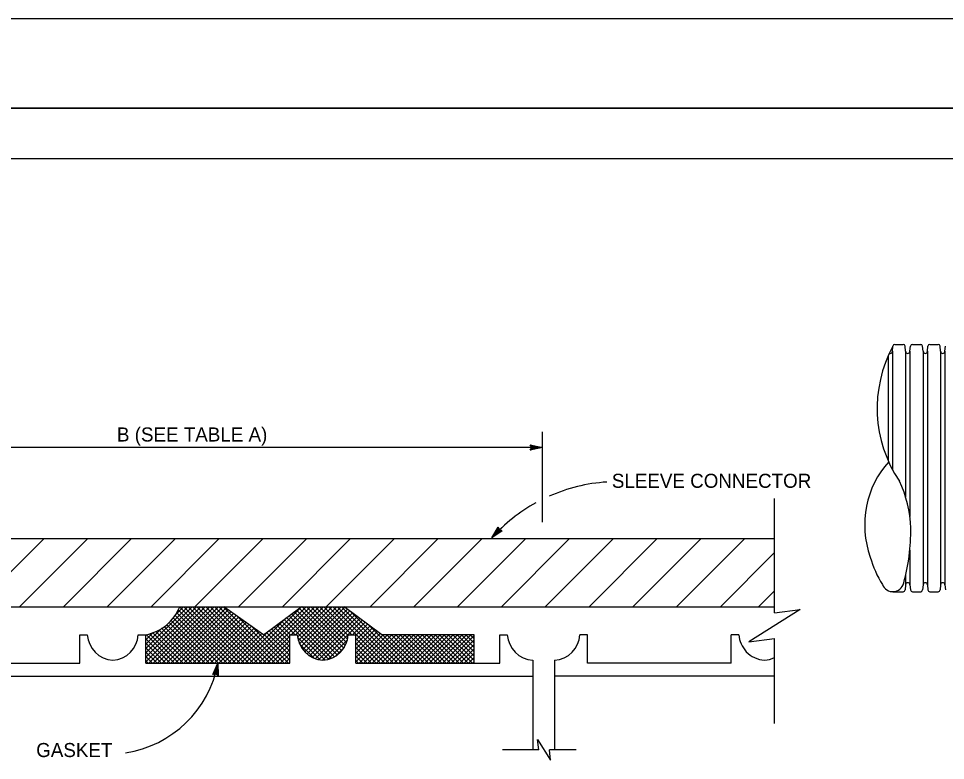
# Model space of a CAD drawing. Extents: x -894 to 866, y -476 to 714.
# Drawn here: x -479.3 to -17.7, y 344.2 to 713.6 of the extents above; entities that cross this region are included whole.
import ezdxf

# ---------------------------------------------------------------- set-up
doc = ezdxf.new("R2010")
doc.units = 0
for name, color, linetype in [('10 Sheet Format', 7, 'Continuous'), ('56 Stage 3 Anno', 7, 'Continuous'), ('57 Undefined', 7, 'Continuous'), ('60 Nongeo Data', 7, 'Continuous')]:
    doc.layers.add(name, color=color, linetype=linetype)

msp = doc.modelspace()

# ---------------------------------------------------------------- linework, layer by layer
at = {"layer": '10 Sheet Format'}
for p, q in [((-863.43, 668.96), (836.58, 668.96)), ((-813.45, 643.96), (811.55, 643.96))]:
    msp.add_line(p, q, dxfattribs=at)
for points in [[(-894.04, 713.56), (865.96, 713.56), (865.96, -476.44), (-894.04, -476.44)], [(-863.43, -431.04), (836.58, -431.04), (836.58, 668.96), (-863.43, 668.96)]]:
    msp.add_lwpolyline(points, close=True, dxfattribs=at)
at = {"layer": '56 Stage 3 Anno'}
for p, q in [((-218.38, 462.75), (-218.38, 507.74)), ((-218.38, 500.02), (-551.4, 500.02)), ((-224.46, 501.38), (-224.46, 501.38)), ((-224.46, 498.68), (-224.46, 498.68)), ((-218.38, 500.02), (-218.38, 500.02)), ((-102.8, 417.69), (-102.8, 474.62)), ((-240.42, 460.38), (-240.42, 460.38)), ((-238.43, 458.54), (-238.43, 458.54)), ((-243.56, 455.02), (-243.56, 455.02)), ((-448.88, 406.78), (-445.09, 406.78)), ((-419.69, 406.78), (-415.9, 406.78)), ((-415.9, 392.62), (-415.9, 406.78)), ((-344.28, 392.62), (-344.28, 406.78)), ((-344.28, 406.78), (-340.49, 406.78)), ((-315.09, 406.78), (-311.3, 406.78)), ((-311.3, 392.62), (-311.3, 406.78)), ((-239.69, 406.78), (-235.89, 406.78)), ((-120.52, 406.78), (-124.32, 406.78)), ((-102.8, 362.52), (-102.8, 404.89)), ((-380.09, 392.62), (-380.09, 392.62)), ((-382.5, 386.88), (-382.5, 386.88)), ((-379.84, 386.4), (-379.84, 386.4)), ((-220.16, 349.46), (-238.22, 349.46)), ((-201.61, 349.46), (-214.96, 349.46))]:
    msp.add_line(p, q, dxfattribs=at)
for points in [[(-224.46, 501.38), (-218.38, 500.02), (-224.46, 498.68), (-224.24, 499.04), (-219.79, 500.02), (-224.24, 501.02), (-224.03, 500.66), (-221.18, 500.03), (-224.03, 499.4), (-223.81, 499.75), (-222.58, 500.03), (-223.81, 500.3), (-223.65, 500.02), (-224.46, 498.68), (-223.65, 500.02)], [(-238.43, 458.54), (-243.56, 455.02), (-240.42, 460.38), (-240.3, 459.98), (-242.61, 456.05), (-238.84, 458.63), (-239.25, 458.72), (-241.66, 457.06), (-240.18, 459.58), (-240.07, 459.18), (-240.7, 458.09), (-239.66, 458.81), (-239.98, 458.87), (-240.42, 460.38), (-239.98, 458.87)], [(-382.5, 386.88), (-380.09, 392.62), (-379.84, 386.4), (-380.16, 386.68), (-380.34, 391.23), (-382.11, 387.03), (-381.72, 387.18), (-380.59, 389.87), (-380.47, 386.96), (-380.79, 387.23), (-380.84, 388.49), (-381.33, 387.33), (-381.03, 387.44), (-379.84, 386.4), (-381.03, 387.44)]]:
    msp.add_lwpolyline(points, close=True, dxfattribs=at)
for points in [[(-102.8, 417.69), (-90, 419.29), (-115.6, 403.29), (-102.8, 404.89)], [(-220.16, 349.46), (-220.81, 354.66), (-214.31, 344.26), (-214.96, 349.46)]]:
    msp.add_lwpolyline(points, dxfattribs=at)
for centre, radius, start, end in [((-180.9, 398.76), 84.21, 93.6889, 113.9462), ((-180.9, 398.76), 84.21, 118.9055, 138.0854), ((-434.22, 402.4), 55.01, 278.4464, 349.758)]:
    msp.add_arc(centre, radius, start, end, dxfattribs=at)
at = {"layer": '57 Undefined'}
for p, q in [((-551.4, 454.71), (-102.8, 454.71)), ((-551.4, 420.73), (-102.8, 420.73)), ((-448.88, 392.62), (-448.88, 406.78)), ((-239.69, 392.62), (-239.69, 406.78)), ((-195.93, 406.78), (-199.72, 406.78)), ((-195.93, 392.62), (-195.93, 406.78)), ((-124.32, 392.62), (-124.32, 406.78)), ((-223.19, 394.09), (-223.19, 386.14)), ((-212.42, 394.09), (-212.42, 386.14)), ((-223.19, 386.14), (-223.19, 349.46)), ((-212.42, 386.14), (-212.42, 349.46))]:
    msp.add_line(p, q, dxfattribs=at)
for centre, major_axis, start_param, end_param in [((-222.36, 407.56), (-13.55, 0), 0.05744, 1.50957), ((-213.25, 407.56), (13.55, 0), 4.773615, 6.225745)]:
    msp.add_ellipse(centre, major_axis=major_axis, ratio=0.996016, start_param=start_param, end_param=end_param, dxfattribs=at)
at = {"layer": '60 Nongeo Data'}
for p, q in [((-44.08, 547.89), (-43.8, 550.44)), ((-44.08, 547.89), (-43.8, 550.44)), ((-42.86, 551.31), (-38.71, 551.31)), ((-42.86, 551.31), (-38.71, 551.31)), ((-37.48, 547.89), (-37.76, 550.44)), ((-37.48, 547.89), (-37.76, 550.44)), ((-35.36, 547.89), (-35.09, 550.44)), ((-35.36, 547.89), (-35.09, 550.44)), ((-34.14, 551.31), (-29.99, 551.31)), ((-28.76, 547.89), (-29.04, 550.44)), ((-26.65, 547.89), (-26.37, 550.44)), ((-25.42, 551.31), (-21.27, 551.31)), ((-20.05, 547.89), (-20.33, 550.44)), ((-17.93, 547.89), (-17.65, 550.44)), ((-46.2, 545.55), (-46.2, 493.41)), ((-44.08, 547.89), (-44.08, 489.03)), ((-37.48, 547.89), (-37.48, 475.36)), ((-35.36, 547.89), (-35.36, 465.67)), ((-28.76, 547.89), (-28.76, 431.62)), ((-26.65, 547.89), (-26.65, 431.62)), ((-20.05, 547.89), (-20.05, 431.62)), ((-17.93, 547.89), (-17.93, 431.62)), ((-500.63, 420.73), (-466.65, 454.71)), ((-478.81, 420.73), (-444.83, 454.71)), ((-456.99, 420.73), (-423.02, 454.71)), ((-435.18, 420.73), (-401.2, 454.71)), ((-413.36, 420.73), (-379.38, 454.71)), ((-391.54, 420.73), (-357.56, 454.71)), ((-369.72, 420.73), (-335.75, 454.71)), ((-347.91, 420.73), (-313.93, 454.71)), ((-326.09, 420.73), (-292.11, 454.71)), ((-304.27, 420.73), (-270.3, 454.71)), ((-282.45, 420.73), (-248.48, 454.71)), ((-260.64, 420.73), (-226.66, 454.71)), ((-238.82, 420.73), (-204.84, 454.71)), ((-217, 420.73), (-183.03, 454.71)), ((-195.19, 420.73), (-161.21, 454.71)), ((-173.37, 420.73), (-139.39, 454.71)), ((-151.55, 420.73), (-117.57, 454.71)), ((-35.36, 448.9), (-35.36, 431.62)), ((-129.73, 420.73), (-102.8, 447.66)), ((-37.48, 436.24), (-37.48, 431.62)), ((-37.48, 431.62), (-37.76, 429.06)), ((-37.48, 431.62), (-37.76, 429.06)), ((-35.36, 431.62), (-35.09, 429.06)), ((-35.36, 431.62), (-35.09, 429.06)), ((-28.76, 431.62), (-29.04, 429.06)), ((-26.65, 431.62), (-26.37, 429.06)), ((-20.05, 431.62), (-20.33, 429.06)), ((-17.93, 431.62), (-17.65, 429.06)), ((-110.73, 420.73), (-102.8, 428.66)), ((-43.91, 428.2), (-38.71, 428.2)), ((-41.71, 428.2), (-38.71, 428.2)), ((-34.14, 428.2), (-29.99, 428.2)), ((-25.42, 428.2), (-21.27, 428.2)), ((-415.9, 399.88), (-395.05, 420.73)), ((-415.9, 397.7), (-392.86, 420.73)), ((-415.9, 395.52), (-390.68, 420.73)), ((-415.9, 393.33), (-388.5, 420.73)), ((-414.43, 392.62), (-386.32, 420.73)), ((-412.25, 392.62), (-384.14, 420.73)), ((-410.06, 392.62), (-381.96, 420.73)), ((-407.88, 392.62), (-379.77, 420.73)), ((-405.7, 392.62), (-377.59, 420.73)), ((-401.06, 416.9), (-397.23, 420.73)), ((-399.12, 420.64), (-371.1, 392.62)), ((-397.03, 420.73), (-368.92, 392.62)), ((-394.85, 420.73), (-366.74, 392.62)), ((-392.67, 420.73), (-364.56, 392.62)), ((-390.49, 420.73), (-362.38, 392.62)), ((-388.31, 420.73), (-360.2, 392.62)), ((-386.12, 420.73), (-358.01, 392.62)), ((-383.94, 420.73), (-355.83, 392.62)), ((-381.76, 420.73), (-353.65, 392.62)), ((-379.58, 420.73), (-351.47, 392.62)), ((-377.4, 420.73), (-349.29, 392.62)), ((-357.39, 406.78), (-377.15, 420.73)), ((-366.43, 392.62), (-338.29, 420.76)), ((-364.25, 392.62), (-336.14, 420.73)), ((-362.07, 392.62), (-333.96, 420.73)), ((-359.88, 392.62), (-331.78, 420.73)), ((-357.39, 406.78), (-338.56, 420.73)), ((-343.54, 406.78), (-329.59, 420.73)), ((-341.36, 406.78), (-327.41, 420.73)), ((-340.37, 405.59), (-325.23, 420.73)), ((-339.97, 403.81), (-323.05, 420.73)), ((-339.39, 402.21), (-320.87, 420.73)), ((-338.66, 400.75), (-318.68, 420.73)), ((-338.16, 420.76), (-317.4, 400.01)), ((-337.78, 399.45), (-316.8, 420.43)), ((-335.94, 420.73), (-316.59, 401.37)), ((-333.76, 420.73), (-315.91, 402.88)), ((-331.58, 420.73), (-315.42, 404.57)), ((-329.4, 420.73), (-315.12, 406.45)), ((-327.22, 420.73), (-313.27, 406.78)), ((-325.03, 420.73), (-296.93, 392.62)), ((-322.85, 420.73), (-294.74, 392.62)), ((-320.67, 420.73), (-292.56, 392.62)), ((-318.49, 420.73), (-290.38, 392.62)), ((-298.36, 406.78), (-317.2, 420.73)), ((-403.52, 392.62), (-376.13, 420.01)), ((-401.39, 416.36), (-377.65, 392.62)), ((-401.34, 392.62), (-374.85, 419.11)), ((-400.55, 417.71), (-375.47, 392.62)), ((-399.79, 419.13), (-373.29, 392.62)), ((-399.16, 392.62), (-373.57, 418.2)), ((-396.97, 392.62), (-372.29, 417.3)), ((-394.79, 392.62), (-371.01, 416.4)), ((-370.57, 416.09), (-347.11, 392.62)), ((-344.56, 416.25), (-323.42, 395.11)), ((-343.32, 417.2), (-321.95, 395.82)), ((-342.07, 418.13), (-320.61, 396.67)), ((-340.82, 419.06), (-319.42, 397.66)), ((-339.56, 419.98), (-318.35, 398.77)), ((-336.78, 398.27), (-315.54, 419.51)), ((-335.65, 397.22), (-314.29, 418.58)), ((-334.4, 396.29), (-313.04, 417.65)), ((-333.02, 395.48), (-311.78, 416.72)), ((-331.48, 394.85), (-310.53, 415.79)), ((-313.77, 418.2), (-288.2, 392.62)), ((-405.53, 411.77), (-386.38, 392.62)), ((-404.39, 412.81), (-384.19, 392.62)), ((-403.31, 413.92), (-382.01, 392.62)), ((-402.32, 415.11), (-379.83, 392.62)), ((-392.61, 392.62), (-369.73, 415.5)), ((-390.43, 392.62), (-368.46, 414.59)), ((-388.25, 392.62), (-367.18, 413.69)), ((-386.07, 392.62), (-365.9, 412.79)), ((-383.88, 392.62), (-364.62, 411.89)), ((-381.7, 392.62), (-363.34, 410.98)), ((-368.61, 392.62), (-346.05, 415.18)), ((-350.84, 411.63), (-344.28, 405.07)), ((-349.59, 412.56), (-343.82, 406.78)), ((-348.34, 413.49), (-341.63, 406.78)), ((-347.08, 414.42), (-326.86, 394.19)), ((-345.83, 415.34), (-325.04, 394.55)), ((-329.77, 394.37), (-309.28, 414.87)), ((-327.87, 394.09), (-308.02, 413.94)), ((-312.99, 406.78), (-306.77, 413.01)), ((-311.3, 406.3), (-305.52, 412.08)), ((-311.3, 404.12), (-304.26, 411.15)), ((-305.37, 411.97), (-286.02, 392.62)), ((-415.9, 402.06), (-408, 409.95)), ((-415.9, 404.24), (-412.34, 407.8)), ((-415.9, 406.42), (-415.44, 406.88)), ((-415.83, 406.8), (-401.65, 392.62)), ((-414.08, 407.23), (-399.47, 392.62)), ((-412.43, 407.76), (-397.28, 392.62)), ((-410.88, 408.4), (-395.1, 392.62)), ((-409.42, 409.12), (-392.92, 392.62)), ((-408.05, 409.93), (-390.74, 392.62)), ((-406.75, 410.81), (-388.56, 392.62)), ((-379.52, 392.62), (-362.06, 410.08)), ((-377.34, 392.62), (-360.78, 409.18)), ((-375.16, 392.62), (-359.5, 408.27)), ((-372.98, 392.62), (-358.22, 407.37)), ((-370.79, 392.62), (-354.46, 408.95)), ((-363.16, 410.86), (-344.92, 392.62)), ((-357.11, 406.99), (-344.28, 394.16)), ((-355.86, 407.92), (-344.28, 396.34)), ((-354.6, 408.85), (-344.28, 398.53)), ((-353.35, 409.77), (-344.28, 400.71)), ((-352.1, 410.7), (-344.28, 402.89)), ((-311.3, 401.94), (-303.01, 410.22)), ((-311.3, 399.75), (-301.76, 409.3)), ((-311.3, 397.57), (-300.5, 408.37)), ((-311.3, 395.39), (-299.25, 407.44)), ((-311.3, 393.21), (-297.72, 406.78)), ((-309.7, 392.62), (-295.54, 406.78)), ((-307.52, 392.62), (-293.36, 406.78)), ((-305.34, 392.62), (-291.18, 406.78)), ((-303.16, 392.62), (-289, 406.78)), ((-300.98, 392.62), (-286.81, 406.78)), ((-298.8, 392.62), (-284.63, 406.78)), ((-252.37, 406.78), (-298.36, 406.78)), ((-298, 406.78), (-283.83, 392.62)), ((-296.61, 392.62), (-282.45, 406.78)), ((-295.82, 406.78), (-281.65, 392.62)), ((-294.43, 392.62), (-280.27, 406.78)), ((-293.64, 406.78), (-279.47, 392.62)), ((-292.25, 392.62), (-278.09, 406.78)), ((-291.45, 406.78), (-277.29, 392.62)), ((-290.07, 392.62), (-275.91, 406.78)), ((-289.27, 406.78), (-275.11, 392.62)), ((-287.89, 392.62), (-273.72, 406.78)), ((-287.09, 406.78), (-272.93, 392.62)), ((-285.71, 392.62), (-271.54, 406.78)), ((-284.91, 406.78), (-270.74, 392.62)), ((-283.52, 392.62), (-269.36, 406.78)), ((-282.73, 406.78), (-268.56, 392.62)), ((-281.34, 392.62), (-267.18, 406.78)), ((-280.55, 406.78), (-266.38, 392.62)), ((-279.16, 392.62), (-265, 406.78)), ((-278.36, 406.78), (-264.2, 392.62)), ((-276.98, 392.62), (-262.81, 406.78)), ((-276.18, 406.78), (-262.02, 392.62)), ((-274.8, 392.62), (-260.63, 406.78)), ((-274, 406.78), (-259.84, 392.62)), ((-272.62, 392.62), (-258.45, 406.78)), ((-271.82, 406.78), (-257.65, 392.62)), ((-270.43, 392.62), (-256.27, 406.78)), ((-269.64, 406.78), (-255.47, 392.62)), ((-268.25, 392.62), (-254.09, 406.78)), ((-267.45, 406.78), (-253.29, 392.62)), ((-266.07, 392.62), (-252.37, 406.32)), ((-265.27, 406.78), (-252.37, 393.88)), ((-263.09, 406.78), (-252.37, 396.06)), ((-260.91, 406.78), (-252.37, 398.24)), ((-258.73, 406.78), (-252.37, 400.43)), ((-256.55, 406.78), (-252.37, 402.61)), ((-254.36, 406.78), (-252.37, 404.79)), ((-252.37, 392.62), (-252.37, 406.78)), ((-415.9, 404.69), (-403.83, 392.62)), ((-415.9, 402.5), (-406.01, 392.62)), ((-357.7, 392.62), (-344.28, 406.04)), ((-355.52, 392.62), (-344.28, 403.86)), ((-353.34, 392.62), (-344.28, 401.68)), ((-340.36, 405.51), (-329.09, 394.24)), ((-339.5, 402.46), (-332.12, 395.09)), ((-325.31, 394.47), (-315.48, 404.3)), ((-311.3, 404.81), (-299.11, 392.62)), ((-311.3, 402.63), (-301.29, 392.62)), ((-263.89, 392.62), (-252.37, 404.14)), ((-261.71, 392.62), (-252.37, 401.96)), ((-415.9, 400.32), (-408.19, 392.62)), ((-415.9, 398.14), (-410.38, 392.62)), ((-351.16, 392.62), (-344.28, 399.49)), ((-348.98, 392.62), (-344.28, 397.31)), ((-321.54, 396.05), (-317.04, 400.56)), ((-311.3, 400.45), (-303.47, 392.62)), ((-311.3, 398.27), (-305.65, 392.62)), ((-259.53, 392.62), (-252.37, 399.78)), ((-257.34, 392.62), (-252.37, 397.59)), ((-520.49, 392.62), (-448.88, 392.62)), ((-520.49, 392.62), (-448.88, 392.62)), ((-415.9, 395.96), (-412.56, 392.62)), ((-415.9, 393.78), (-414.74, 392.62)), ((-415.9, 392.62), (-344.28, 392.62)), ((-415.9, 392.62), (-344.28, 392.62)), ((-346.79, 392.62), (-344.28, 395.13)), ((-344.61, 392.62), (-344.28, 392.95)), ((-311.3, 396.08), (-307.83, 392.62)), ((-311.3, 393.9), (-310.02, 392.62)), ((-311.3, 392.62), (-239.69, 392.62)), ((-311.3, 392.62), (-239.69, 392.62)), ((-255.16, 392.62), (-252.37, 395.41)), ((-252.98, 392.62), (-252.37, 393.23)), ((-124.32, 392.62), (-195.93, 392.62)), ((-124.32, 392.62), (-195.93, 392.62)), ((-538.38, 386.14), (-223.19, 386.14)), ((-102.8, 386.14), (-212.42, 386.14))]:
    msp.add_line(p, q, dxfattribs=at)
msp.add_arc((-420.24, 429.13), 22.77, 281.0103, 338.3382, dxfattribs=at)
for centre, major_axis, ratio, start_param, end_param in [((16.21, 519.48), (-67.89, 0), 0.975767, 5.79635, 6.861835), ((-42.83, 550.34), (-0.975, 0), 0.996016, 4.735407, 6.17345), ((-42.83, 550.34), (-0.975, 0), 0.996016, 4.735407, 6.17345), ((-38.73, 550.34), (-0.975, 0), 0.996016, 3.251328, 4.689371), ((-38.73, 550.34), (-0.975, 0), 0.996016, 3.251328, 4.689371), ((-34.12, 550.34), (-0.975, 0), 0.996016, 4.735407, 6.17345), ((-34.12, 550.34), (-0.975, 0), 0.996016, 4.735407, 6.17345), ((-30.01, 550.34), (-0.975, 0), 0.996016, 3.251328, 4.689371), ((-25.4, 550.34), (-0.975, 0), 0.996016, 4.735407, 6.17345), ((-21.3, 550.34), (-0.975, 0), 0.996016, 3.251328, 4.689371), ((-45.07, 547.95), (-1.13, 0), 0.996016, 1.112829, 1.50957), ((-45.07, 547.95), (-1.13, 0), 0.996016, 1.172438, 1.50957), ((-45.21, 547.95), (1.13, 0), 0.996016, 4.773615, 6.225745), ((-45.21, 547.95), (1.13, 0), 0.996016, 4.773615, 6.225745), ((-36.35, 547.95), (-1.13, 0), 0.996016, 0.05744, 1.50957), ((-36.35, 547.95), (-1.13, 0), 0.996016, 0.05744, 1.50957), ((-36.49, 547.95), (1.13, 0), 0.996016, 4.773615, 6.225745), ((-36.49, 547.95), (1.13, 0), 0.996016, 4.773615, 6.225745), ((-27.64, 547.95), (-1.13, 0), 0.996016, 0.05744, 1.50957), ((-27.78, 547.95), (1.13, 0), 0.996016, 4.773615, 6.225745), ((-18.92, 547.95), (-1.13, 0), 0.996016, 0.05744, 1.50957), ((-19.06, 547.95), (1.13, 0), 0.996016, 4.773615, 6.225745), ((-19.95, 461.55), (0, 42.85), 0.88539, 0.753982, 1.956425), ((-83.24, 458.3), (0, 52.82), 0.91536, 4.74081, 5.204278), ((-118.25, 458.7), (0, 91.05), 0.91536, 4.420898, 4.724525), ((-7.68, 461.93), (0, -54.38), 0.91536, 5.020733, 5.300858), ((-43.9, 434.49), (0, -6.29), 0.91536, 5.163399, 7.537833), ((-36.35, 431.56), (-1.13, 0), 0.996016, 4.773615, 6.225745), ((-36.35, 431.56), (-1.13, 0), 0.996016, 4.773615, 6.225745), ((-36.49, 431.56), (1.13, 0), 0.996016, 0.05744, 1.50957), ((-36.49, 431.56), (1.13, 0), 0.996016, 0.05744, 1.50957), ((-27.64, 431.56), (-1.13, 0), 0.996016, 4.773615, 6.225745), ((-27.78, 431.56), (1.13, 0), 0.996016, 0.05744, 1.50957), ((-18.92, 431.56), (-1.13, 0), 0.996016, 4.773615, 6.225745), ((-19.06, 431.56), (1.13, 0), 0.996016, 0.05744, 1.50957), ((-38.73, 429.17), (0.975, 0), 0.996016, 4.735407, 6.17345), ((-38.73, 429.17), (0.975, 0), 0.996016, 4.735407, 6.17345), ((-34.12, 429.17), (0.975, 0), 0.996016, 3.251328, 4.689371), ((-34.12, 429.17), (0.975, 0), 0.996016, 3.251328, 4.689371), ((-30.01, 429.17), (0.975, 0), 0.996016, 4.735407, 6.17345), ((-25.4, 429.17), (0.975, 0), 0.996016, 3.251328, 4.689371), ((-21.3, 429.17), (0.975, 0), 0.996016, 4.735407, 6.17345), ((-431.56, 407.56), (-13.55, 0), 0.996016, 0.05744, 1.50957), ((-431.56, 407.56), (-13.55, 0), 0.996016, 0.05744, 1.50957), ((-433.22, 407.56), (13.55, 0), 0.996016, 4.773615, 6.225745), ((-326.96, 407.56), (-13.55, 0), 0.996016, 0.05744, 1.50957), ((-328.62, 407.56), (13.55, 0), 0.996016, 4.773615, 6.225745), ((-106.99, 407.56), (-13.55, 0), 0.996016, 0.05744, 0.754141), ((-106.99, 407.56), (-13.55, 0), 0.996016, 0.754141, 1.50957), ((-108.65, 407.56), (13.55, 0), 0.996016, 4.773615, 5.158929)]:
    msp.add_ellipse(centre, major_axis=major_axis, ratio=ratio, start_param=start_param, end_param=end_param, dxfattribs=at)

# ---------------------------------------------------------------- texts
at = {"layer": '57 Undefined'}
for s, p in [('B (SEE TABLE A)', (-430.33, 502.97)), ('SLEEVE CONNECTOR', (-183.83, 479.9)), ('GASKET', (-470.55, 345.85))]:
    msp.add_text(s, height=7, dxfattribs=at).set_placement(p)

doc.saveas('drawing.dxf')
